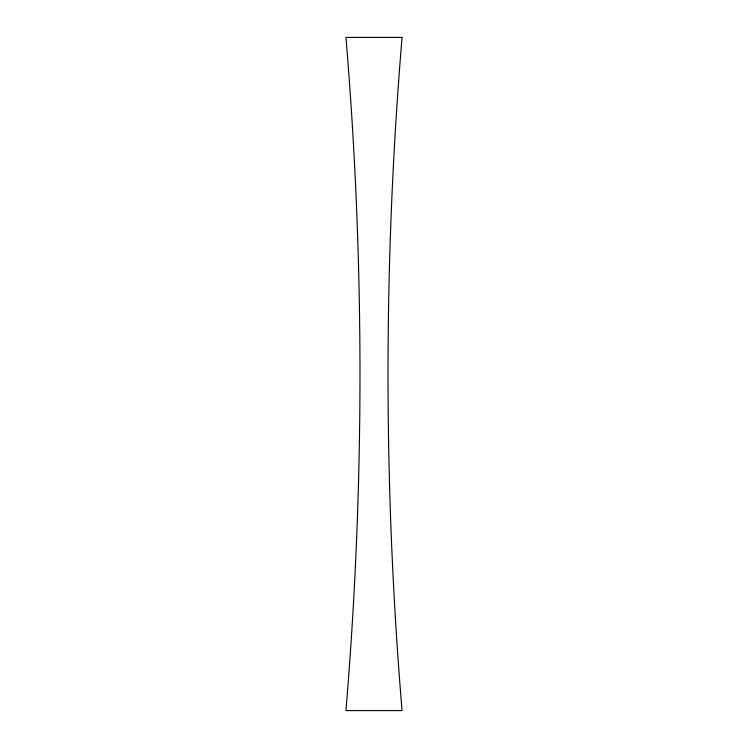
<?xml version="1.0" encoding="UTF-8"?>
<svg xmlns="http://www.w3.org/2000/svg" width="748" height="748" viewBox="0 0 748 748"><rect width="100%" height="100%" fill="white"/><g stroke="black" fill="none" stroke-linecap="round" stroke-linejoin="round"><path stroke-width="1.12" d="M402.05 37.4L345.95 37.4A4044.847 4044.847 0 0 1 345.941 710.6L402.05 710.6A4044.847 4044.847 0 0 1 402.059 37.4"/></g></svg>
